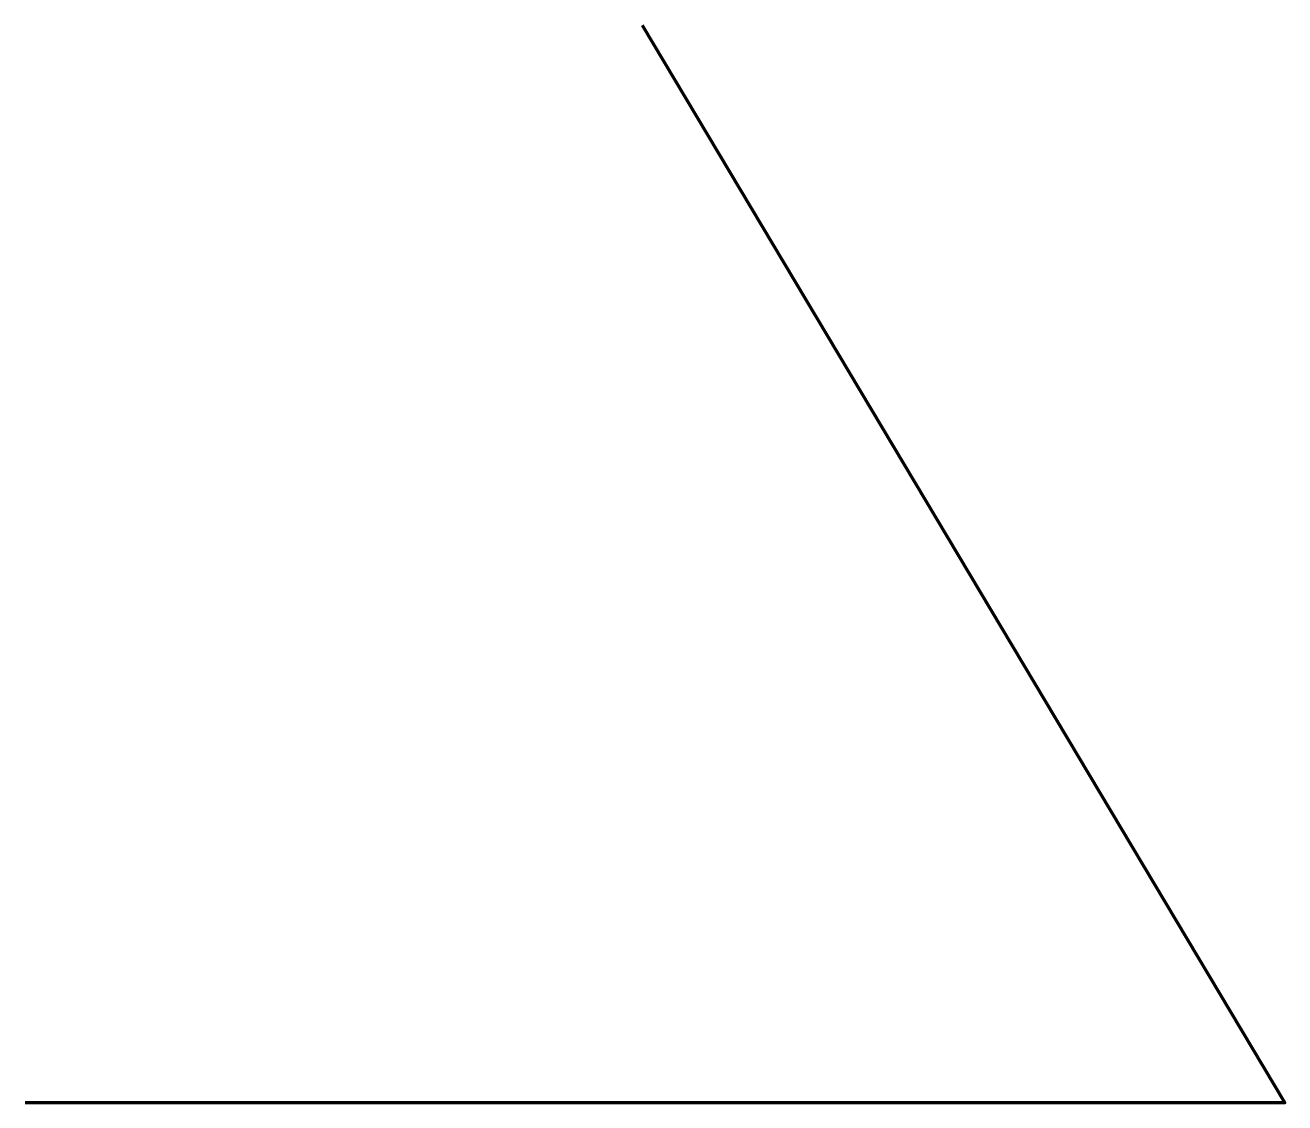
# Model space of a CAD drawing. Extents: x 1085 to 1926, y -1443 to -723.
import ezdxf

# ---------------------------------------------------------------- set-up
doc = ezdxf.new("R2010")
doc.units = 0
doc.header["$MEASUREMENT"] = 0
doc.layers.add('confundo_path', color=7, linetype='Continuous', lineweight=0)

msp = doc.modelspace()

# ---------------------------------------------------------------- linework, layer by layer
at = {"layer": 'confundo_path', "color": 7, "lineweight": 140}
msp.add_lwpolyline([(1496.45, -722.72), (1925.61, -1442.52), (1084.59, -1442.52)], dxfattribs=at)

doc.saveas('drawing.dxf')
